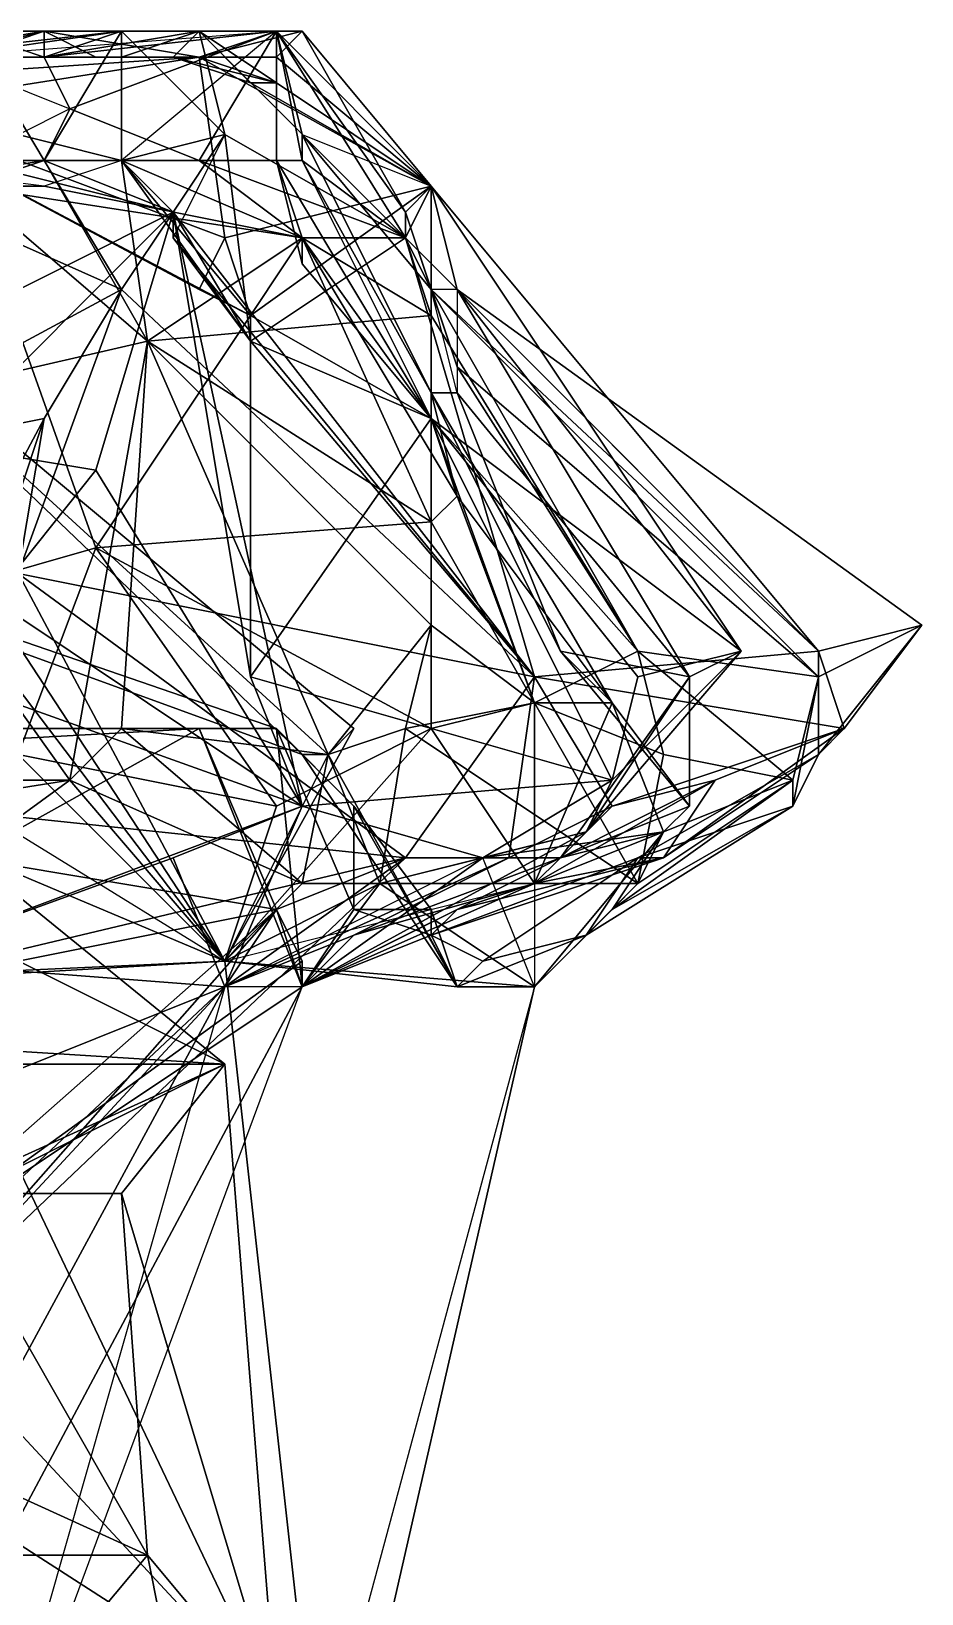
# Model space of a CAD drawing. Header units: metres. Extents: x -3.92 to 4.26, y -4.92 to 4.9.
# Drawn here: x 3.07 to 3.76, y 3.69 to 4.9 of the extents above; entities that cross this region are included whole.
import ezdxf

# ---------------------------------------------------------------- set-up
doc = ezdxf.new("R2010")
doc.units = ezdxf.units.M

msp = doc.modelspace()

# ---------------------------------------------------------------- linework, layer by layer
for points in [[(2.96, 4.8, -0.22), (3.02, 4.9, 0.04), (3.08, 4.8, -0.26)], [(2.96, 4.88, 1), (3.08, 4.9, 0.9), (2.96, 4.88, 0.9)], [(3.08, 4.9, 0.9), (3.02, 4.88, 0.82), (2.96, 4.88, 0.9)], [(2.96, 4.88, 1), (3.14, 4.9, 1.04), (3.08, 4.9, 0.9)], [(3, 4.88, 1.1), (3.14, 4.9, 1.04), (2.96, 4.88, 1)], [(3, 4.88, 0.12), (3.08, 4.88, 0.12), (3.02, 4.9, 0.04)], [(3, 4.88, 0.74), (3.08, 4.9, 0.9), (3.08, 4.88, 0.74)], [(3, 4.88, 0.74), (3.02, 4.88, 0.82), (3.08, 4.9, 0.9)], [(3, 4.88, 1.1), (3.08, 4.88, 1.1), (3.14, 4.9, 1.04)], [(3, 4.88, 1.1), (3.26, 4.9, 1.08), (3.08, 4.88, 0.98)], [(3.02, 4.9, 0.04), (3.08, 4.8, -0.18), (3.08, 4.8, -0.26)], [(3.02, 4.9, 0.04), (3.14, 4.9, 0.04), (3.08, 4.8, -0.18)], [(3.02, 4.9, 0.04), (3.2, 4.9, 0.14), (3.14, 4.9, 0.04)], [(3.02, 4.9, 0.04), (3.08, 4.88, 0.12), (3.2, 4.9, 0.14)], [(3.14, 4.9, 0.04), (3.08, 4.8, -0.26), (3.08, 4.8, -0.18)], [(3.14, 4.8, -0.12), (3.08, 4.8, -0.26), (3.14, 4.9, 0.04)], [(3.08, 4.88, 0.12), (3.14, 4.88, 0.22), (3.2, 4.9, 0.14)], [(3.08, 4.9, 0.9), (3.12, 4.88, 0.82), (3.08, 4.88, 0.74)], [(3.08, 4.9, 0.9), (3.2, 4.88, 0.76), (3.12, 4.88, 0.82)], [(3.08, 4.9, 0.9), (3.28, 4.9, 0.92), (3.2, 4.88, 0.76)], [(3.08, 4.9, 0.9), (3.14, 4.9, 1.04), (3.28, 4.9, 0.92)], [(3.08, 4.88, 1.1), (3.26, 4.9, 1.08), (3.14, 4.9, 1.04)], [(3.08, 4.88, 1.1), (3.1, 4.84, 1.2), (3.26, 4.9, 1.08)], [(3.26, 4.9, 1.08), (3.2, 4.88, 0.96), (3.08, 4.88, 0.98)], [(3.1, 4.84, 1.2), (3.2, 4.8, 1.34), (3.26, 4.9, 1.08)], [(3.14, 4.8, -0.12), (3.14, 4.9, 0.04), (3.22, 4.82, 0.04)], [(3.2, 4.9, 0.14), (3.22, 4.82, 0.04), (3.14, 4.9, 0.04)], [(3.14, 4.88, 0.22), (3.18, 4.88, 0.32), (3.2, 4.9, 0.14)], [(3.14, 4.9, 1.04), (3.26, 4.9, 1.08), (3.28, 4.9, 0.92)], [(3.26, 4.9, 1.08), (3.14, 4.8, 1.28), (3.26, 4.8, 1.24)], [(3.18, 4.88, 0.32), (3.24, 4.86, 0.24), (3.2, 4.9, 0.14)], [(3.22, 4.82, 0.04), (3.2, 4.9, 0.14), (3.36, 4.74, 0.22)], [(3.2, 4.9, 0.14), (3.38, 4.78, 0.3), (3.36, 4.74, 0.22)], [(3.2, 4.9, 0.14), (3.24, 4.86, 0.24), (3.38, 4.78, 0.3)], [(3.28, 4.9, 0.92), (3.26, 4.88, 0.82), (3.2, 4.88, 0.76)], [(3.2, 4.8, 1.34), (3.28, 4.8, 1.36), (3.26, 4.9, 1.08)], [(3.26, 4.9, 1.08), (3.2, 4.88, 0.76), (3.2, 4.88, 0.96)], [(3.26, 4.9, 1.08), (3.38, 4.78, 0.76), (3.2, 4.88, 0.76)], [(3.26, 4.88, 0.82), (3.28, 4.9, 0.92), (3.38, 4.78, 0.76)], [(3.26, 4.9, 1.08), (3.36, 4.76, 1.04), (3.28, 4.9, 0.92)], [(3.26, 4.9, 1.08), (3.36, 4.74, 1.28), (3.36, 4.76, 1.04)], [(3.26, 4.9, 1.08), (3.28, 4.8, 1.36), (3.36, 4.74, 1.28)], [(3.26, 4.9, 1.08), (3.28, 4.82, 0.98), (3.38, 4.78, 0.76)], [(3.26, 4.9, 1.08), (3.28, 4.82, 1.06), (3.28, 4.82, 0.98)], [(3.26, 4.9, 1.08), (3.28, 4.8, 1.14), (3.28, 4.82, 1.06)], [(3.26, 4.9, 1.08), (3.26, 4.8, 1.24), (3.28, 4.8, 1.14)], [(3.28, 4.9, 0.92), (3.36, 4.76, 0.92), (3.38, 4.78, 0.76)], [(3.28, 4.9, 0.92), (3.36, 4.76, 1.04), (3.36, 4.76, 0.92)], [(2.96, 4.88, 0.9), (3.2, 4.88, 0.76), (2.82, 4.82, 0.72)], [(3.2, 4.88, 0.76), (2.9, 4.86, 0.28), (2.82, 4.82, 0.72)], [(3.2, 4.88, 0.76), (3.22, 4.74, 0.56), (2.9, 4.86, 0.28)], [(2.96, 4.88, 0.9), (3.18, 4.88, 0.88), (3.2, 4.88, 0.76)], [(3, 4.88, 1.1), (3.08, 4.88, 0.98), (2.96, 4.88, 0.9)], [(2.96, 4.88, 0.9), (3.08, 4.88, 0.98), (3.18, 4.88, 0.88)], [(3.02, 4.88, 0.42), (3.08, 4.88, 0.36), (3, 4.88, 0.34)], [(3.02, 4.88, 0.26), (3.08, 4.88, 0.12), (3, 4.88, 0.12)], [(3, 4.88, 0.34), (3.08, 4.88, 0.36), (3.02, 4.88, 0.26)], [(3, 4.88, 0.52), (3.08, 4.88, 0.5), (3.02, 4.88, 0.42)], [(3, 4.88, 0.64), (3.08, 4.88, 0.58), (3, 4.88, 0.52)], [(3, 4.88, 0.74), (3.08, 4.88, 0.74), (3, 4.88, 0.64)], [(3.08, 4.88, 0.58), (3.08, 4.88, 0.5), (3, 4.88, 0.52)], [(3, 4.88, 0.64), (3.14, 4.88, 0.64), (3.08, 4.88, 0.58)], [(3.08, 4.88, 0.74), (3.14, 4.88, 0.64), (3, 4.88, 0.64)], [(3, 4.88, 1.1), (3.1, 4.84, 1.2), (3.08, 4.88, 1.1)], [(3.02, 4.88, 0.26), (3.14, 4.88, 0.22), (3.08, 4.88, 0.12)], [(3.08, 4.88, 0.36), (3.14, 4.88, 0.22), (3.02, 4.88, 0.26)], [(3.02, 4.88, 0.42), (3.14, 4.88, 0.42), (3.08, 4.88, 0.36)], [(3.02, 4.88, 0.42), (3.08, 4.88, 0.5), (3.14, 4.88, 0.42)], [(3.08, 4.88, 0.36), (3.18, 4.88, 0.32), (3.14, 4.88, 0.22)], [(3.08, 4.88, 0.36), (3.14, 4.88, 0.42), (3.18, 4.88, 0.32)], [(3.08, 4.88, 0.5), (3.2, 4.88, 0.48), (3.14, 4.88, 0.42)], [(3.08, 4.88, 0.5), (3.08, 4.88, 0.58), (3.2, 4.88, 0.48)], [(3.08, 4.88, 0.74), (3.2, 4.88, 0.76), (3.14, 4.88, 0.64)], [(3.08, 4.88, 0.58), (3.14, 4.88, 0.64), (3.2, 4.88, 0.48)], [(3.08, 4.88, 0.74), (3.12, 4.88, 0.82), (3.2, 4.88, 0.76)], [(3.08, 4.88, 0.98), (3.2, 4.88, 0.96), (3.18, 4.88, 0.88)], [(3.14, 4.88, 0.42), (3.2, 4.88, 0.48), (3.18, 4.88, 0.32)], [(3.14, 4.88, 0.64), (3.26, 4.88, 0.56), (3.2, 4.88, 0.48)], [(3.14, 4.88, 0.64), (3.26, 4.88, 0.66), (3.26, 4.88, 0.56)], [(3.2, 4.88, 0.76), (3.26, 4.88, 0.66), (3.14, 4.88, 0.64)], [(3.18, 4.88, 0.32), (3.26, 4.86, 0.4), (3.24, 4.86, 0.24)], [(3.18, 4.88, 0.32), (3.2, 4.88, 0.48), (3.26, 4.86, 0.4)], [(3.2, 4.88, 0.96), (3.2, 4.88, 0.76), (3.18, 4.88, 0.88)], [(3.2, 4.88, 0.48), (3.26, 4.88, 0.56), (3.26, 4.86, 0.4)], [(3.2, 4.88, 0.76), (3.26, 4.88, 0.82), (3.26, 4.88, 0.66)], [(3.2, 4.88, 0.76), (3.38, 4.78, 0.6), (3.22, 4.74, 0.56)], [(3.26, 4.88, 0.56), (3.38, 4.78, 0.48), (3.26, 4.86, 0.4)], [(3.26, 4.88, 0.56), (3.38, 4.78, 0.6), (3.38, 4.78, 0.48)], [(3.26, 4.88, 0.66), (3.38, 4.78, 0.6), (3.26, 4.88, 0.56)], [(3.26, 4.88, 0.66), (3.38, 4.78, 0.76), (3.38, 4.78, 0.6)], [(3.26, 4.88, 0.82), (3.38, 4.78, 0.76), (3.26, 4.88, 0.66)], [(3.22, 4.74, 0.56), (3.2, 4.7, 0.46), (2.9, 4.86, 0.28)], [(2.9, 4.86, 0.28), (3.14, 4.8, 0.02), (3.02, 4.8, 0.02)], [(3.2, 4.7, 0.46), (3.24, 4.68, 0.34), (2.9, 4.86, 0.28)], [(2.9, 4.86, 0.28), (3.24, 4.68, 0.26), (3.14, 4.8, 0.02)], [(3.24, 4.68, 0.26), (2.9, 4.86, 0.28), (3.24, 4.68, 0.34)], [(3.24, 4.86, 0.24), (3.26, 4.86, 0.4), (3.38, 4.78, 0.3)], [(3.26, 4.86, 0.4), (3.38, 4.78, 0.38), (3.38, 4.78, 0.3)], [(3.26, 4.86, 0.4), (3.38, 4.78, 0.48), (3.38, 4.78, 0.38)], [(3.08, 4.8, 1.4), (3.1, 4.84, 1.2), (3.02, 4.8, 1.34)], [(3.08, 4.8, 1.4), (3.2, 4.8, 1.34), (3.1, 4.84, 1.2)], [(3.14, 4.8, -0.12), (3.22, 4.82, 0.04), (3.18, 4.76, -0.26)], [(3.18, 4.76, -0.26), (3.22, 4.82, 0.04), (3.18, 4.74, -0.16)], [(3.18, 4.74, -0.16), (3.22, 4.82, 0.04), (3.24, 4.66, 0.08)], [(3.22, 4.82, 0.04), (3.36, 4.74, 0.22), (3.24, 4.66, 0.08)], [(3.28, 4.82, 1.06), (3.38, 4.7, 0.86), (3.28, 4.82, 0.98)], [(3.28, 4.82, 1.06), (3.38, 4.62, 0.98), (3.38, 4.7, 0.86)], [(3.28, 4.8, 1.14), (3.38, 4.62, 0.98), (3.28, 4.82, 1.06)], [(3.08, 4.78, 1.48), (2.92, 4.8, 1.6), (3.02, 4.78, 1.88)], [(2.96, 4.78, -0.3), (3.08, 4.8, -0.26), (3.14, 4.7, -0.32)], [(2.96, 4.78, -0.3), (2.96, 4.8, -0.22), (3.08, 4.8, -0.26)], [(3.08, 4.8, 1.78), (2.96, 4.8, 1.76), (3.02, 4.78, 1.88)], [(3.08, 4.8, 1.78), (3.02, 4.8, 1.7), (2.96, 4.8, 1.76)], [(2.96, 4.8, 1.42), (3.08, 4.8, 1.4), (3.02, 4.8, 1.34)], [(2.96, 4.8, 1.5), (3.08, 4.8, 1.4), (2.96, 4.8, 1.42)], [(2.96, 4.8, 1.5), (3.02, 4.8, 1.56), (3.08, 4.8, 1.4)], [(3.16, 4.66, 1.9), (3.08, 4.8, 1.78), (3.02, 4.78, 1.88)], [(3.08, 4.8, 1.78), (3.14, 4.8, 1.66), (3.02, 4.8, 1.7)], [(3.14, 4.8, 1.66), (3.02, 4.8, 1.56), (3.02, 4.8, 1.7)], [(3.14, 4.8, 1.66), (3.14, 4.8, 1.58), (3.02, 4.8, 1.56)], [(3.14, 4.8, 1.58), (3.08, 4.8, 1.4), (3.02, 4.8, 1.56)], [(3.02, 4.8, -0.06), (3.18, 4.76, -0.06), (3.02, 4.68, -0.3)], [(3.02, 4.8, 0.02), (3.14, 4.8, 0.02), (3.02, 4.8, -0.06)], [(3.14, 4.8, 0.02), (3.18, 4.76, -0.06), (3.02, 4.8, -0.06)], [(3.08, 4.8, -0.26), (3.18, 4.76, -0.26), (3.14, 4.7, -0.32)], [(3.08, 4.8, -0.26), (3.14, 4.8, -0.12), (3.18, 4.76, -0.26)], [(3.16, 4.66, 1.9), (3.14, 4.8, 1.66), (3.08, 4.8, 1.78)], [(3.14, 4.8, 1.58), (3.2, 4.8, 1.5), (3.08, 4.8, 1.4)], [(3.2, 4.8, 1.5), (3.22, 4.8, 1.42), (3.08, 4.8, 1.4)], [(3.08, 4.8, 1.4), (3.22, 4.8, 1.42), (3.2, 4.8, 1.34)], [(3.28, 4.74, 1.46), (3.14, 4.8, 1.28), (3.08, 4.78, 1.48)], [(3.16, 4.66, 1.9), (3.28, 4.74, 1.54), (3.14, 4.8, 1.66)], [(3.28, 4.74, 1.54), (3.2, 4.8, 1.5), (3.14, 4.8, 1.66)], [(3.2, 4.8, 1.5), (3.14, 4.8, 1.58), (3.14, 4.8, 1.66)], [(3.14, 4.8, 0.02), (3.24, 4.66, 0.16), (3.18, 4.76, -0.06)], [(3.14, 4.8, 0.02), (3.24, 4.68, 0.26), (3.24, 4.66, 0.16)], [(3.14, 4.8, 1.28), (3.28, 4.74, 1.46), (3.26, 4.8, 1.24)], [(3.28, 4.74, 1.54), (3.36, 4.74, 1.42), (3.2, 4.8, 1.5)], [(3.36, 4.74, 1.42), (3.28, 4.8, 1.36), (3.2, 4.8, 1.5)], [(3.22, 4.8, 1.42), (3.28, 4.8, 1.36), (3.2, 4.8, 1.34)], [(3.28, 4.8, 1.36), (3.22, 4.8, 1.42), (3.2, 4.8, 1.5)], [(3.28, 4.8, 1.14), (3.26, 4.8, 1.24), (3.38, 4.6, 1.26)], [(3.26, 4.8, 1.24), (3.28, 4.72, 1.32), (3.38, 4.6, 1.26)], [(3.28, 4.72, 1.32), (3.26, 4.8, 1.24), (3.28, 4.74, 1.46)], [(3.36, 4.74, 1.42), (3.36, 4.74, 1.28), (3.28, 4.8, 1.36)], [(3.28, 4.8, 1.14), (3.38, 4.6, 1.26), (3.38, 4.62, 0.98)], [(2.78, 4.76, 1.44), (2.9, 4.78, 1.36), (3.22, 4.18, 1.5)], [(2.9, 4.78, 1.36), (2.84, 4.76, 1.24), (3.22, 4.18, 1.5)], [(2.96, 4.78, -0.3), (3.14, 4.7, -0.32), (2.88, 4.56, -0.66)], [(3.16, 4.66, 1.9), (3.02, 4.78, 1.88), (2.9, 4.6, 1.88)], [(3.12, 4.5, 1.84), (3.02, 4.78, 1.88), (2.98, 4.46, 1.84)], [(3.12, 4.5, 1.84), (3.28, 4.74, 1.46), (3.02, 4.78, 1.88)], [(3.28, 4.74, 1.46), (3.08, 4.78, 1.48), (3.02, 4.78, 1.88)], [(3.22, 4.74, 0.56), (3.38, 4.78, 0.6), (3.24, 4.68, 0.34)], [(3.38, 4.78, 0.6), (3.24, 4.68, 0.26), (3.24, 4.68, 0.34)], [(3.38, 4.78, 0.6), (3.38, 4.6, 0.28), (3.24, 4.68, 0.26)], [(3.36, 4.74, 0.22), (3.38, 4.78, 0.3), (3.68, 4.42, 0.42)], [(3.36, 4.76, 0.92), (3.38, 4.7, 0.86), (3.38, 4.78, 0.76)], [(3.38, 4.78, 0.3), (3.38, 4.78, 0.38), (3.68, 4.42, 0.42)], [(3.38, 4.78, 0.38), (3.4, 4.7, 0.5), (3.68, 4.42, 0.42)], [(3.38, 4.78, 0.48), (3.4, 4.7, 0.5), (3.38, 4.78, 0.38)], [(3.38, 4.78, 0.48), (3.38, 4.78, 0.6), (3.4, 4.7, 0.5)], [(3.38, 4.78, 0.6), (3.4, 4.7, 0.6), (3.4, 4.7, 0.5)], [(3.38, 4.78, 0.76), (3.4, 4.7, 0.68), (3.38, 4.78, 0.6)], [(3.4, 4.7, 0.68), (3.4, 4.7, 0.6), (3.38, 4.78, 0.6)], [(3.38, 4.78, 0.76), (3.4, 4.7, 0.76), (3.4, 4.7, 0.68)], [(3.38, 4.78, 0.6), (3.62, 4.42, 0.56), (3.38, 4.6, 0.28)], [(3.38, 4.78, 0.6), (3.4, 4.7, 0.76), (3.62, 4.42, 0.56)], [(3.28, 4.34, 1.04), (2.84, 4.76, 1.24), (2.62, 4.58, 0.84)], [(2.78, 4.76, 1.44), (3.22, 4.18, 1.5), (2.84, 4.34, 1.8)], [(3.28, 4.34, 1.04), (3.3, 4.34, 1.16), (2.84, 4.76, 1.24)], [(3.3, 4.34, 1.16), (3.32, 4.36, 1.28), (2.84, 4.76, 1.24)], [(2.84, 4.76, 1.24), (3.32, 4.36, 1.28), (3.22, 4.18, 1.5)], [(3.18, 4.76, -0.06), (3, 4.58, -0.32), (3.02, 4.68, -0.3)], [(3.18, 4.76, -0.06), (3.12, 4.56, -0.02), (3, 4.58, -0.32)], [(3.18, 4.76, -0.06), (3.28, 4.3, 0.08), (3.12, 4.56, -0.02)], [(3.14, 4.7, -0.32), (3.18, 4.76, -0.26), (3.46, 4.4, 0.1)], [(3.18, 4.76, -0.26), (3.18, 4.74, -0.16), (3.46, 4.4, 0.1)], [(3.24, 4.66, 0.16), (3.24, 4.4, 0.12), (3.18, 4.76, -0.06)], [(3.24, 4.4, 0.12), (3.28, 4.3, 0.08), (3.18, 4.76, -0.06)], [(3.36, 4.76, 1.04), (3.38, 4.7, 0.98), (3.36, 4.76, 0.92)], [(3.38, 4.7, 1.14), (3.36, 4.76, 1.04), (3.36, 4.74, 1.28)], [(3.38, 4.7, 1.14), (3.4, 4.64, 1.06), (3.36, 4.76, 1.04)], [(3.36, 4.76, 0.92), (3.38, 4.7, 0.98), (3.38, 4.7, 0.86)], [(3.36, 4.76, 1.04), (3.4, 4.64, 1.06), (3.38, 4.7, 0.98)], [(3.12, 4.5, 1.84), (3.38, 4.52, 1.4), (3.28, 4.74, 1.46)], [(3.16, 4.66, 1.9), (3.38, 4.68, 1.48), (3.28, 4.74, 1.54)], [(3.18, 4.74, -0.16), (3.24, 4.66, 0.08), (3.46, 4.4, 0.1)], [(3.22, 4.74, 0.56), (3.24, 4.68, 0.34), (3.2, 4.7, 0.46)], [(3.24, 4.66, 0.08), (3.36, 4.74, 0.22), (3.46, 4.4, 0.1)], [(3.38, 4.68, 1.48), (3.36, 4.74, 1.42), (3.28, 4.74, 1.54)], [(3.38, 4.52, 1.4), (3.4, 4.54, 1.32), (3.28, 4.74, 1.46)], [(3.4, 4.54, 1.32), (3.38, 4.6, 1.26), (3.28, 4.74, 1.46)], [(3.28, 4.72, 1.32), (3.28, 4.74, 1.46), (3.38, 4.6, 1.26)], [(3.36, 4.74, 0.22), (3.68, 4.42, 0.42), (3.46, 4.4, 0.1)], [(3.38, 4.68, 1.48), (3.38, 4.68, 1.34), (3.36, 4.74, 1.42)], [(3.38, 4.68, 1.34), (3.36, 4.74, 1.28), (3.36, 4.74, 1.42)], [(3.38, 4.68, 1.34), (3.38, 4.68, 1.22), (3.36, 4.74, 1.28)], [(3.38, 4.68, 1.22), (3.38, 4.7, 1.14), (3.36, 4.74, 1.28)], [(2.88, 4.56, -0.66), (3.14, 4.7, -0.32), (3.08, 4.6, -0.36)], [(3.08, 4.6, -0.36), (3.14, 4.7, -0.32), (3.06, 4.48, -0.18)], [(3.14, 4.7, -0.32), (3.46, 4.4, 0.1), (3.06, 4.48, -0.18)], [(3.54, 4.42, 1.22), (3.38, 4.7, 1.14), (3.38, 4.68, 1.22)], [(3.54, 4.42, 1.22), (3.4, 4.64, 1.06), (3.38, 4.7, 1.14)], [(3.38, 4.7, 0.98), (3.68, 4.42, 0.82), (3.38, 4.7, 0.86)], [(3.68, 4.4, 0.9), (3.38, 4.7, 0.98), (3.4, 4.64, 1.06)], [(3.68, 4.42, 0.82), (3.38, 4.7, 0.98), (3.68, 4.4, 0.9)], [(3.4, 4.7, 0.76), (3.38, 4.7, 0.86), (3.68, 4.42, 0.82)], [(3.38, 4.62, 0.98), (3.4, 4.62, 0.84), (3.38, 4.7, 0.86)], [(3.68, 4.42, 0.42), (3.4, 4.7, 0.5), (3.76, 4.44, 0.7)], [(3.4, 4.7, 0.5), (3.4, 4.7, 0.6), (3.76, 4.44, 0.7)], [(3.4, 4.7, 0.6), (3.4, 4.7, 0.68), (3.76, 4.44, 0.7)], [(3.4, 4.7, 0.68), (3.4, 4.7, 0.76), (3.76, 4.44, 0.7)], [(3.4, 4.7, 0.76), (3.68, 4.42, 0.82), (3.76, 4.44, 0.7)], [(3.4, 4.7, 0.76), (3.58, 4.4, 0.64), (3.62, 4.42, 0.56)], [(3.4, 4.7, 0.76), (3.4, 4.62, 0.84), (3.58, 4.4, 0.64)], [(3.16, 4.66, 1.9), (3.38, 4.52, 1.48), (3.38, 4.68, 1.48)], [(3.24, 4.68, 0.26), (3.38, 4.6, 0.28), (3.24, 4.66, 0.16)], [(3.38, 4.68, 1.48), (3.54, 4.42, 1.22), (3.38, 4.68, 1.34)], [(3.38, 4.52, 1.48), (3.38, 4.6, 1.46), (3.38, 4.68, 1.48)], [(3.54, 4.42, 1.22), (3.38, 4.68, 1.22), (3.38, 4.68, 1.34)], [(3.38, 4.68, 1.48), (3.38, 4.6, 1.46), (3.54, 4.42, 1.22)], [(3.1, 4.32, 1.9), (3.16, 4.66, 1.9), (2.9, 4.6, 1.88)], [(3.1, 4.32, 1.9), (3.14, 4.36, 1.84), (3.16, 4.66, 1.9)], [(3.14, 4.36, 1.84), (3.3, 4.34, 1.62), (3.16, 4.66, 1.9)], [(3.3, 4.34, 1.62), (3.38, 4.44, 1.5), (3.16, 4.66, 1.9)], [(3.38, 4.44, 1.5), (3.38, 4.52, 1.48), (3.16, 4.66, 1.9)], [(3.38, 4.6, 0.28), (3.24, 4.4, 0.12), (3.24, 4.66, 0.16)], [(3.54, 4.42, 1.22), (3.68, 4.4, 0.9), (3.4, 4.64, 1.06)], [(3.38, 4.6, 1.26), (3.4, 4.54, 1.08), (3.38, 4.62, 0.98)], [(3.4, 4.62, 0.84), (3.38, 4.62, 0.98), (3.48, 4.42, 0.86)], [(3.52, 4.38, 1.14), (3.38, 4.62, 0.98), (3.4, 4.54, 1.08)], [(3.52, 4.38, 1.14), (3.48, 4.42, 0.86), (3.38, 4.62, 0.98)], [(3.4, 4.62, 0.84), (3.48, 4.42, 0.86), (3.58, 4.4, 0.64)], [(2.78, 4.32, 1.86), (3.1, 4.32, 1.9), (2.9, 4.6, 1.88)], [(2.88, 4.56, -0.66), (3.08, 4.6, -0.36), (2.92, 4.3, -0.38)], [(2.92, 4.3, -0.38), (3.08, 4.6, -0.36), (2.98, 4.3, -0.32)], [(3.08, 4.6, -0.36), (3.06, 4.48, -0.18), (2.98, 4.3, -0.32)], [(3.38, 4.6, 0.28), (3.52, 4.32, 0.26), (3.24, 4.4, 0.12)], [(3.46, 4.38, 1.36), (3.38, 4.6, 1.46), (3.38, 4.52, 1.48)], [(3.46, 4.38, 1.36), (3.54, 4.42, 1.22), (3.38, 4.6, 1.46)], [(3.38, 4.6, 0.28), (3.54, 4.4, 0.36), (3.52, 4.32, 0.26)], [(3.62, 4.42, 0.56), (3.54, 4.4, 0.36), (3.38, 4.6, 0.28)], [(3.38, 4.6, 1.26), (3.4, 4.54, 1.2), (3.4, 4.54, 1.08)], [(3.4, 4.54, 1.2), (3.38, 4.6, 1.26), (3.4, 4.54, 1.32)], [(2.5, 4.36, 0.74), (3.26, 4.36, 0.82), (2.62, 4.58, 0.84)], [(3.26, 4.36, 0.82), (3.28, 4.34, 1.04), (2.62, 4.58, 0.84)], [(3.12, 4.56, -0.02), (3.04, 4.46, -0.1), (3, 4.58, -0.32)], [(3.12, 4.56, -0.02), (3.28, 4.3, 0.08), (3.04, 4.46, -0.1)], [(3.38, 4.52, 1.4), (3.46, 4.38, 1.28), (3.4, 4.54, 1.32)], [(3.46, 4.38, 1.28), (3.52, 4.38, 1.14), (3.4, 4.54, 1.32)], [(3.52, 4.38, 1.14), (3.4, 4.54, 1.2), (3.4, 4.54, 1.32)], [(3.52, 4.38, 1.14), (3.4, 4.54, 1.08), (3.4, 4.54, 1.2)], [(3.38, 4.36, 1.44), (3.38, 4.52, 1.4), (3.12, 4.5, 1.84)], [(3.38, 4.44, 1.5), (3.46, 4.38, 1.36), (3.38, 4.52, 1.48)], [(3.38, 4.36, 1.44), (3.46, 4.38, 1.28), (3.38, 4.52, 1.4)], [(3.06, 4.34, 1.82), (3.12, 4.5, 1.84), (2.98, 4.46, 1.84)], [(3.06, 4.34, 1.82), (3.26, 4.3, 1.56), (3.12, 4.5, 1.84)], [(3.26, 4.3, 1.56), (3.38, 4.36, 1.44), (3.12, 4.5, 1.84)], [(3.06, 4.48, -0.18), (3.36, 4.26, 0.06), (2.98, 4.3, -0.32)], [(3.06, 4.48, -0.18), (3.46, 4.4, 0.1), (3.36, 4.26, 0.06)], [(3.28, 4.3, 0.08), (3, 4.4, -0.2), (3.04, 4.46, -0.1)], [(3.3, 4.34, 1.62), (3.36, 4.36, 1.52), (3.38, 4.44, 1.5)], [(3.36, 4.36, 1.52), (3.46, 4.38, 1.36), (3.38, 4.44, 1.5)], [(3.7, 4.36, 0.62), (3.76, 4.44, 0.7), (3.68, 4.34, 0.74)], [(3.68, 4.34, 0.82), (3.76, 4.44, 0.7), (3.68, 4.4, 0.9)], [(3.76, 4.44, 0.7), (3.68, 4.34, 0.82), (3.68, 4.34, 0.74)], [(3.7, 4.36, 0.54), (3.68, 4.42, 0.42), (3.76, 4.44, 0.7)], [(3.68, 4.42, 0.82), (3.68, 4.4, 0.9), (3.76, 4.44, 0.7)], [(3.7, 4.36, 0.54), (3.76, 4.44, 0.7), (3.7, 4.36, 0.62)], [(3.46, 4.4, 0.1), (3.68, 4.42, 0.42), (3.7, 4.36, 0.36)], [(3.46, 4.38, 1.36), (3.56, 4.34, 1.24), (3.54, 4.42, 1.22)], [(3.48, 4.42, 0.86), (3.58, 4.3, 0.92), (3.58, 4.4, 0.64)], [(3.48, 4.42, 0.86), (3.52, 4.38, 1.14), (3.58, 4.3, 0.92)], [(3.62, 4.42, 0.56), (3.5, 4.28, 0.52), (3.52, 4.32, 0.26)], [(3.62, 4.42, 0.56), (3.58, 4.4, 0.64), (3.5, 4.28, 0.52)], [(3.62, 4.42, 0.56), (3.52, 4.32, 0.26), (3.54, 4.4, 0.36)], [(3.56, 4.34, 1.24), (3.66, 4.32, 1.02), (3.54, 4.42, 1.22)], [(3.54, 4.42, 1.22), (3.66, 4.32, 1.02), (3.68, 4.4, 0.9)], [(3.7, 4.36, 0.54), (3.7, 4.36, 0.36), (3.68, 4.42, 0.42)], [(3.28, 4.3, 0.08), (2.96, 4.18, -0.12), (3, 4.4, -0.2)], [(3.24, 4.4, 0.12), (3.52, 4.32, 0.26), (3.28, 4.3, 0.08)], [(3.46, 4.4, 0.1), (3.44, 4.26, 0.08), (3.36, 4.26, 0.06)], [(3.46, 4.4, 0.1), (3.52, 4.3, 0.18), (3.44, 4.26, 0.08)], [(3.46, 4.4, 0.1), (3.7, 4.36, 0.36), (3.52, 4.3, 0.18)], [(3.58, 4.4, 0.64), (3.48, 4.26, 0.78), (3.5, 4.28, 0.52)], [(3.58, 4.4, 0.64), (3.58, 4.3, 0.92), (3.48, 4.26, 0.78)], [(3.66, 4.3, 0.9), (3.68, 4.4, 0.9), (3.66, 4.32, 1.02)], [(3.66, 4.3, 0.9), (3.68, 4.34, 0.82), (3.68, 4.4, 0.9)], [(3.36, 4.36, 1.52), (3.54, 4.24, 1.28), (3.46, 4.38, 1.36)], [(3.46, 4.24, 1.26), (3.46, 4.38, 1.28), (3.38, 4.36, 1.44)], [(3.54, 4.24, 1.28), (3.56, 4.34, 1.24), (3.46, 4.38, 1.36)], [(3.46, 4.24, 1.26), (3.52, 4.38, 1.14), (3.46, 4.38, 1.28)], [(3.46, 4.24, 1.26), (3.56, 4.28, 1.02), (3.52, 4.38, 1.14)], [(3.56, 4.28, 1.02), (3.58, 4.3, 0.92), (3.52, 4.38, 1.14)], [(2.48, 4.32, 0.62), (3.2, 4.36, 0.5), (2.5, 4.36, 0.74)], [(2.48, 4.32, 0.54), (3.2, 4.36, 0.5), (2.48, 4.32, 0.62)], [(2.48, 4.32, 0.54), (2.48, 4.32, 0.42), (3.2, 4.36, 0.5)], [(2.48, 4.32, 0.42), (3.02, 4.26, 0.08), (3.2, 4.36, 0.5)], [(3.2, 4.36, 0.5), (3.26, 4.36, 0.82), (2.5, 4.36, 0.74)], [(2.9, 4.36, -0.94), (3.22, 4.1, -1.04), (2.86, 4.28, -1.06)], [(2.96, 4.1, -0.9), (3.22, 4.1, -1.04), (2.9, 4.36, -0.94)], [(3.02, 4.26, 0.08), (3.26, 4.22, 0.48), (3.2, 4.36, 0.5)], [(3.1, 4.32, 1.9), (3.28, 4.24, 1.62), (3.14, 4.36, 1.84)], [(3.28, 4.24, 1.62), (3.3, 4.34, 1.62), (3.14, 4.36, 1.84)], [(3.2, 4.36, 0.5), (3.28, 4.16, 0.54), (3.26, 4.36, 0.82)], [(3.2, 4.36, 0.5), (3.26, 4.22, 0.48), (3.28, 4.16, 0.54)], [(3.32, 4.36, 1.28), (3.3, 4.34, 1.16), (3.22, 4.18, 1.5)], [(3.22, 4.18, 1.58), (3.38, 4.36, 1.44), (3.26, 4.3, 1.56)], [(3.22, 4.18, 1.58), (3.46, 4.24, 1.26), (3.38, 4.36, 1.44)], [(3.28, 4.16, 0.54), (3.32, 4.22, 0.64), (3.26, 4.36, 0.82)], [(3.26, 4.36, 0.82), (3.32, 4.3, 0.84), (3.28, 4.34, 1.04)], [(3.32, 4.22, 0.64), (3.32, 4.3, 0.84), (3.26, 4.36, 0.82)], [(3.34, 4.24, 1.56), (3.36, 4.36, 1.52), (3.3, 4.34, 1.62)], [(3.54, 4.24, 1.28), (3.36, 4.36, 1.52), (3.34, 4.24, 1.56)], [(3.7, 4.36, 0.36), (3.6, 4.32, 0.36), (3.52, 4.3, 0.18)], [(3.56, 4.26, 0.6), (3.7, 4.36, 0.62), (3.68, 4.34, 0.74)], [(3.56, 4.26, 0.6), (3.7, 4.36, 0.54), (3.7, 4.36, 0.62)], [(3.56, 4.26, 0.6), (3.6, 4.32, 0.48), (3.7, 4.36, 0.54)], [(3.7, 4.36, 0.36), (3.6, 4.32, 0.48), (3.6, 4.32, 0.36)], [(3.7, 4.36, 0.36), (3.7, 4.36, 0.54), (3.6, 4.32, 0.48)], [(3.22, 4.18, 1.5), (2.78, 4.16, 1.78), (2.84, 4.34, 1.8)], [(2.96, 4.34, 1.82), (3.22, 4.18, 1.58), (3.06, 4.34, 1.82)], [(3.22, 4.18, 1.58), (3.26, 4.3, 1.56), (3.06, 4.34, 1.82)], [(3.3, 4.34, 1.16), (3.4, 4.16, 0.98), (3.22, 4.18, 1.5)], [(3.28, 4.34, 1.04), (3.4, 4.16, 0.98), (3.3, 4.34, 1.16)], [(3.32, 4.3, 0.84), (3.4, 4.16, 0.98), (3.28, 4.34, 1.04)], [(3.28, 4.24, 1.62), (3.34, 4.24, 1.56), (3.3, 4.34, 1.62)], [(3.54, 4.26, 0.7), (3.68, 4.34, 0.74), (3.66, 4.3, 0.9)], [(3.56, 4.26, 0.6), (3.68, 4.34, 0.74), (3.54, 4.26, 0.7)], [(3.56, 4.34, 1.24), (3.54, 4.24, 1.28), (3.66, 4.32, 1.02)], [(3.68, 4.34, 0.74), (3.68, 4.34, 0.82), (3.66, 4.3, 0.9)], [(2.72, 4.26, 1.88), (3.1, 4.32, 1.9), (2.78, 4.32, 1.86)], [(2.72, 4.26, 1.88), (2.88, 4.16, 1.82), (3.1, 4.32, 1.9)], [(2.88, 4.16, 1.82), (3.22, 4.18, 1.58), (3.1, 4.32, 1.9)], [(3.22, 4.18, 1.58), (3.28, 4.24, 1.62), (3.1, 4.32, 1.9)], [(3.52, 4.32, 0.26), (3.42, 4.26, 0.24), (3.28, 4.3, 0.08)], [(3.52, 4.32, 0.26), (3.5, 4.28, 0.52), (3.42, 4.26, 0.24)], [(3.46, 4.24, 0.44), (3.6, 4.32, 0.48), (3.56, 4.26, 0.6)], [(3.46, 4.24, 0.44), (3.6, 4.32, 0.36), (3.6, 4.32, 0.48)], [(3.46, 4.24, 0.44), (3.48, 4.26, 0.34), (3.6, 4.32, 0.36)], [(3.52, 4.3, 0.18), (3.6, 4.32, 0.36), (3.48, 4.26, 0.34)], [(3.66, 4.3, 0.9), (3.66, 4.32, 1.02), (3.52, 4.22, 1.06)], [(3.66, 4.32, 1.02), (3.56, 4.28, 1.16), (3.52, 4.22, 1.06)], [(3.56, 4.28, 1.16), (3.66, 4.32, 1.02), (3.54, 4.24, 1.28)], [(3.36, 4.26, 0.06), (2.94, 4.16, -0.2), (2.98, 4.3, -0.32)], [(3.28, 4.3, 0.08), (3.18, 4.26, 0.08), (2.96, 4.18, -0.12)], [(3.22, 4.16, 0.16), (3.18, 4.26, 0.08), (3.28, 4.3, 0.08)], [(3.42, 4.26, 0.24), (3.22, 4.16, 0.16), (3.28, 4.3, 0.08)], [(3.32, 4.22, 0.64), (3.38, 4.22, 0.8), (3.32, 4.3, 0.84)], [(3.32, 4.3, 0.84), (3.38, 4.22, 0.8), (3.4, 4.16, 0.98)], [(3.52, 4.3, 0.18), (3.44, 4.26, 0.16), (3.44, 4.26, 0.08)], [(3.52, 4.3, 0.18), (3.48, 4.26, 0.34), (3.44, 4.26, 0.16)], [(3.56, 4.28, 1.02), (3.48, 4.26, 0.78), (3.58, 4.3, 0.92)], [(3.54, 4.26, 0.7), (3.66, 4.3, 0.9), (3.5, 4.2, 0.92)], [(3.5, 4.2, 0.92), (3.66, 4.3, 0.9), (3.52, 4.22, 1.06)], [(2.86, 4.28, -1.06), (3.22, 4.1, -1.04), (2.9, 4.12, -1.08)], [(3.34, 4.24, 0.46), (3.5, 4.28, 0.52), (3.28, 4.16, 0.54)], [(3.5, 4.28, 0.52), (3.48, 4.26, 0.78), (3.28, 4.16, 0.54)], [(3.5, 4.28, 0.52), (3.34, 4.24, 0.46), (3.42, 4.26, 0.24)], [(3.56, 4.28, 1.02), (3.42, 4.26, 0.9), (3.48, 4.26, 0.78)], [(3.56, 4.28, 1.02), (3.46, 4.16, 1.18), (3.42, 4.26, 0.9)], [(3.56, 4.28, 1.02), (3.46, 4.24, 1.26), (3.46, 4.16, 1.18)], [(3.52, 4.22, 1.06), (3.56, 4.28, 1.16), (3.54, 4.24, 1.28)], [(2.94, 4.16, -0.2), (3.36, 4.26, 0.06), (2.96, 3.88, -0.24)], [(3.26, 4.22, 0.1), (2.96, 3.88, -0.24), (3.36, 4.26, 0.06)], [(3.22, 4.16, 0.16), (2.96, 4.18, -0.12), (3.18, 4.26, 0.08)], [(3.02, 4.26, 0.08), (3.06, 4.18, 0.08), (3.26, 4.22, 0.48)], [(3.44, 4.26, 0.08), (3.22, 4.16, 0.16), (3.36, 4.26, 0.06)], [(3.22, 4.16, 0.16), (3.26, 4.22, 0.1), (3.36, 4.26, 0.06)], [(3.44, 4.26, 0.08), (3.32, 4.2, 0.26), (3.22, 4.16, 0.16)], [(3.34, 4.24, 0.46), (3.28, 4.16, 0.54), (3.42, 4.26, 0.24)], [(3.48, 4.26, 0.78), (3.42, 4.26, 0.9), (3.28, 4.16, 0.54)], [(3.44, 4.26, 0.08), (3.44, 4.26, 0.16), (3.32, 4.2, 0.26)], [(3.44, 4.26, 0.16), (3.48, 4.26, 0.34), (3.32, 4.2, 0.26)], [(3.46, 4.24, 0.44), (3.32, 4.2, 0.26), (3.48, 4.26, 0.34)], [(3.38, 4.2, 0.72), (3.54, 4.26, 0.7), (3.42, 4.18, 0.88)], [(3.38, 4.2, 0.72), (3.56, 4.26, 0.6), (3.54, 4.26, 0.7)], [(3.38, 4.2, 0.72), (3.4, 4.22, 0.54), (3.56, 4.26, 0.6)], [(3.4, 4.22, 0.54), (3.46, 4.24, 0.44), (3.56, 4.26, 0.6)], [(3.42, 4.18, 0.88), (3.54, 4.26, 0.7), (3.5, 4.2, 0.92)], [(3.22, 4.18, 1.58), (3.34, 4.24, 1.56), (3.28, 4.24, 1.62)], [(3.34, 4.24, 1.56), (3.22, 4.18, 1.58), (3.46, 4.16, 1.18)], [(3.32, 4.2, 0.26), (3.46, 4.24, 0.44), (3.28, 4.16, 0.54)], [(3.46, 4.24, 0.44), (3.4, 4.22, 0.54), (3.28, 4.16, 0.54)], [(3.54, 4.24, 1.28), (3.34, 4.24, 1.56), (3.46, 4.16, 1.18)], [(3.52, 4.22, 1.06), (3.54, 4.24, 1.28), (3.46, 4.16, 1.18)], [(3.06, 4.18, 0.08), (2.92, 3.92, 0.06), (3.26, 4.22, 0.48)], [(3.26, 4.22, 0.48), (2.92, 3.92, 0.06), (3.28, 4.18, 0.4)], [(3.26, 4.22, 0.1), (3.22, 4.16, 0.16), (2.96, 3.88, -0.24)], [(3.26, 4.22, 0.48), (3.28, 4.18, 0.4), (3.28, 4.16, 0.54)], [(3.28, 4.16, 0.54), (3.38, 4.2, 0.72), (3.32, 4.22, 0.64)], [(3.4, 4.22, 0.54), (3.38, 4.2, 0.72), (3.28, 4.16, 0.54)], [(3.38, 4.2, 0.72), (3.38, 4.22, 0.8), (3.32, 4.22, 0.64)], [(3.38, 4.22, 0.8), (3.38, 4.2, 0.72), (3.4, 4.16, 0.98)], [(3.5, 4.2, 0.92), (3.52, 4.22, 1.06), (3.46, 4.16, 1.18)], [(3.32, 4.2, 0.26), (3.28, 4.16, 0.54), (3.22, 4.16, 0.16)], [(3.38, 4.2, 0.72), (3.42, 4.18, 0.88), (3.4, 4.16, 0.98)], [(3.42, 4.18, 0.88), (3.5, 4.2, 0.92), (3.4, 4.16, 0.98)], [(3.4, 4.16, 0.98), (3.5, 4.2, 0.92), (3.46, 4.16, 1.18)], [(2.78, 4.16, 1.78), (3.22, 4.18, 1.5), (2.88, 4.16, 1.82)], [(3.22, 4.18, 1.5), (3.22, 4.18, 1.58), (2.88, 4.16, 1.82)], [(3.28, 4.16, 0.54), (3.28, 4.18, 0.4), (2.92, 3.92, 0.06)], [(3.22, 4.16, 0.16), (2.92, 4.04, -0.04), (2.96, 4.18, -0.12)], [(3.22, 4.18, 1.5), (3.3, 3.46, 1.38), (3.22, 4.18, 1.58)], [(3.4, 4.16, 0.98), (3.46, 4.16, 1.18), (3.22, 4.18, 1.5)], [(3.22, 4.18, 1.5), (3.46, 4.16, 1.18), (3.3, 3.46, 1.38)], [(3.22, 4.16, 0.16), (2.9, 3.86), (2.92, 4.04, -0.04)], [(2.96, 3.56, 0.28), (3.28, 4.16, 0.54), (2.92, 3.92, 0.06)], [(2.96, 3.56, 0.28), (3.02, 3.46, 0.4), (3.28, 4.16, 0.54)], [(3.22, 4.16, 0.16), (2.96, 3.68, -0.02), (2.96, 3.88, -0.24)], [(3.22, 4.16, 0.16), (3.02, 3.46, 0.4), (2.96, 3.68, -0.02)], [(3.46, 4.16, 1.18), (3.26, 3.42, 1.26), (3.3, 3.46, 1.38)], [(2.9, 4.12, -1.08), (3.22, 4.1, -1.04), (3, 4, -1.1)], [(2.96, 4.1, -0.9), (3.06, 4.02, -0.92), (3.22, 4.1, -1.04)], [(3.22, 4.1, -1.04), (3.14, 4, -1.08), (3, 4, -1.1)], [(3.06, 4.02, -0.92), (3.26, 3.6, -1.08), (3.22, 4.1, -1.04)], [(3.14, 4, -1.08), (3.22, 4.1, -1.04), (3.26, 3.6, -1.08)], [(3.06, 4.02, -0.92), (3, 3.88, -0.9), (3.26, 3.6, -1.08)], [(2.94, 3.82, -1.06), (3, 4, -1.1), (3.16, 3.72, -1.08)], [(3, 4, -1.1), (3.14, 4, -1.08), (3.16, 3.72, -1.08)], [(3.14, 4, -1.08), (3.26, 3.6, -1.08), (3.16, 3.72, -1.08)], [(3, 3.88, -0.9), (2.98, 3.78, -0.88), (3.26, 3.6, -1.08)], [(2.94, 3.82, -1.06), (3.16, 3.72, -1.08), (2.88, 3.72, -1.06)], [(2.98, 3.78, -0.88), (2.92, 3.7, -0.62), (3.26, 3.6, -1.08)], [(2.88, 3.72, -1.06), (3.16, 3.72, -1.08), (3.06, 3.6, -1.06)], [(3.16, 3.72, -1.08), (3.18, 3.62, -1.08), (3.06, 3.6, -1.06)], [(3.16, 3.72, -1.08), (3.26, 3.6, -1.08), (3.18, 3.62, -1.08)], [(2.92, 3.7, -0.62), (2.92, 3.5, -0.68), (3.26, 3.6, -1.08)]]:
    msp.add_3dface(points)

doc.saveas('drawing.dxf')
